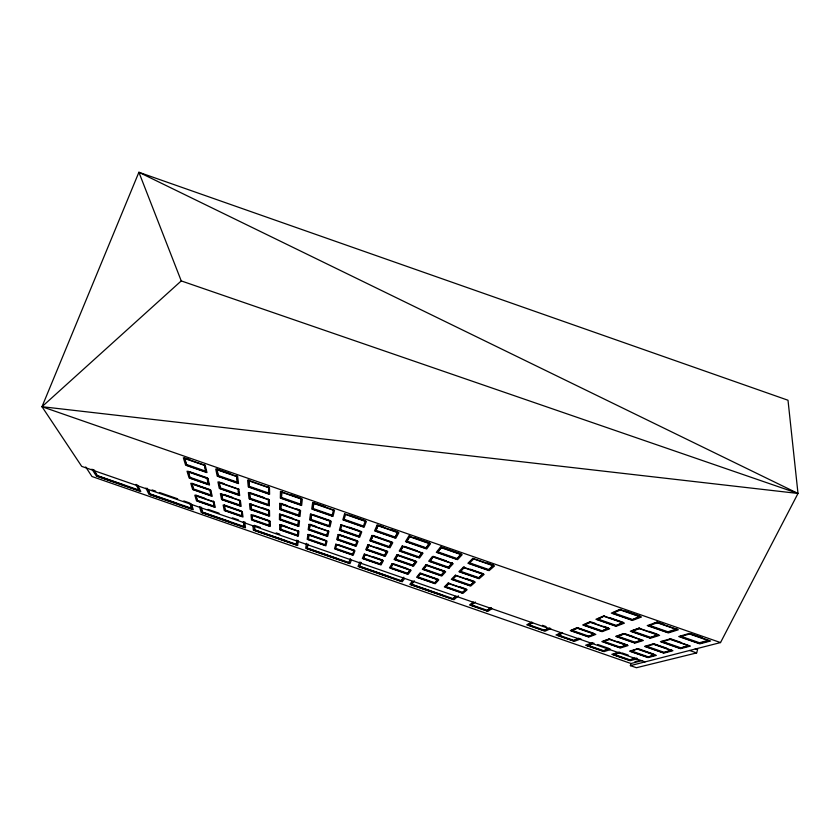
<?xml version="1.0" encoding="UTF-8"?>
<svg xmlns="http://www.w3.org/2000/svg" width="840" height="840" viewBox="0 0 840 840"><rect width="100%" height="100%" fill="white"/><g stroke="black" fill="none" stroke-linecap="round" stroke-linejoin="round"><path stroke-width="1.26" d="M280.371 519.719L280.487 514.721L298.505 520.979L298.022 525.851L280.371 519.719L280.697 514.143M296.237 508.746L299.764 509.975L299.019 515.875L280.613 509.481L280.949 503.433L286.829 505.481M280.613 509.481L280.949 503.433M297.476 535.689L298.127 530.681L297.476 535.689L280.57 529.819L280.885 524.685L287.038 526.827M281.369 498.141L281.746 491.547L281.369 498.141L300.636 504.84L301.455 498.404L300.636 504.84M280.57 529.819L280.885 524.685M299.019 515.875L299.555 510.562L280.739 504.031M298.022 525.851L298.589 521.63M260.327 527.415L254.247 525.305L254.698 530.387L296.331 544.835L296.814 540.067M296.331 544.835L296.877 540.74M298.221 540.466L297.675 545.496L253.355 530.124L252.924 525.62M306.453 543.323L305.718 548.289L349.986 563.64L351.33 560.196M326.792 535.868L328.083 530.639L326.792 535.868L309.162 529.746L310.086 524.391L316.082 526.47M310.643 519.95L311.43 514.731L330.225 521.262L329.038 526.333L310.643 519.95L311.64 514.133M309.162 529.746L310.086 524.391M309.015 534.492L308.332 538.892L325.227 544.75L325.038 545.286L308.144 539.427L308.816 535.038L309.015 534.492L325.017 540.047M313.887 502.772L313.005 508.494L332.252 515.183L332.042 515.792L312.795 509.103L313.887 502.772L324.965 506.615M350.343 558.642L348.684 562.989L307.115 548.573L307.839 543.9M307.115 548.573L307.839 544.551M329.038 526.333L330.435 520.663L312.816 514.542M325.038 545.286L326.245 540.466L326.056 541.013L308.816 535.038M332.042 515.792L333.585 509.618L333.365 510.237L313.667 503.391M630.976 663.642L630.399 665.637L636.437 667.726L696.644 652.922L697.63 649.446L695.279 648.638M699.29 643.367L709.034 640.773L689.546 633.99L680.222 636.741L699.29 643.367L699.468 642.747L707.994 640.458M680.053 648.218L688.937 645.845L670.32 639.376L661.825 641.886L680.053 648.218L688.002 645.54M676.799 629.559L657.29 622.776L648.69 625.79L667.769 632.415L676.799 629.559L676.988 628.929L667.947 631.796L650.066 625.59M667.769 632.415L667.947 631.796M663.348 652.691L671.506 650.506L653.667 644.312L645.876 646.622L663.348 652.691L671.675 649.929M670.32 639.376L670.488 638.768L680.967 642.411M357.21 540.76L355.32 545.779L337.701 539.658L339.224 534.513L357.21 540.76L357.01 541.327L339.024 535.08L339.224 534.513M340.41 530.292L341.859 525.305L360.644 531.825L360.843 531.226L358.796 536.676L340.41 530.292L340.62 529.704L358.995 536.088L358.796 536.676M657.29 622.776L657.468 622.146L663.569 624.267M647.692 656.639L630.945 650.822L630.788 651.368L647.535 657.184L653.94 654.958M653.667 644.312L653.835 643.734L666.918 648.27M354.123 550.148L352.37 554.768L335.486 548.909L336.714 544.719L353.934 550.694L354.123 550.148L338.131 544.593M343.949 519.928L345.544 514.469L365.221 521.304L363.185 526.617L343.949 519.928L344.159 519.319L363.394 526.008L363.185 526.617M630.788 651.368L638.106 648.69L653.972 654.202M649.919 637.76L658.15 635.145L639.513 628.677L631.68 631.418L649.919 637.76L657.153 634.914M620.792 652.501L613.505 654.696L629.16 660.125L634.756 658.119M623.133 633.906L616.97 636.583L634.452 642.663L641.099 640.028M639.513 628.677L639.692 628.068L631.859 630.829L650.097 637.161M619.847 647.567L626.955 644.826L619.847 647.567L603.089 641.75L609.693 639.44L626.787 645.372M631.817 619.92L640.028 616.78L620.498 609.987L612.727 613.284L631.817 619.92L640.216 616.15M609.693 639.44L609.861 638.883L603.246 641.214L620.004 647.031M615.731 625.223L597.471 618.891L597.293 619.479L615.552 625.821L623.207 622.346L610.386 617.883M620.498 609.987L620.687 609.357L614.019 612.202M601.493 631.218L608.538 627.995L601.493 631.218L583.989 625.139L590.489 622.367L608.37 628.582M593.05 643.083L587.297 645.603L602.962 651.042L609 648.617M597.293 619.479L604.558 615.867M590.489 622.367L590.667 621.789L585.249 624.11M588.263 636.605L594.573 634.19L577.458 628.257L571.484 630.788L588.263 636.605L593.68 634.043M573.489 640.238L557.802 634.799L557.645 635.313L573.332 640.752L578.833 638.159M577.458 628.257L577.626 627.7L593.513 633.213M532.697 622.881L528.329 625.149L544.026 630.588L547.659 628.436M473.781 602.805L471.072 605.283L486.791 610.732L489.699 608.328M488.544 569.457L469.371 562.79L469.171 563.409L488.344 570.066L493.458 565.142L487.337 563.01M488.344 570.066L493.458 565.142M455.606 575.904L452.424 579.453L469.991 585.553L474.296 581.375L465.927 578.476M460.089 571.82L464.352 567.158L460.089 571.82L478.411 578.183L482.181 574.445M462.242 592.872L466.022 589.575L448.854 583.611L445.41 587.034L462.242 592.872L466.2 589.019L460.068 586.887M459.89 553.486L441.494 547.092L437.535 552.426L456.719 559.094L461.118 553.917M413.784 581.312L411.317 584.724L452.77 599.109L455.332 596.463M441.021 575.505L444.707 571.116L426.762 564.889L423.623 568.848L423.433 569.404L441.021 575.505L444.707 571.116M448.182 567.693L452.193 562.937L448.182 567.693L429.849 561.33L433.461 556.426L446.344 560.91M437.535 552.426L441.494 547.092M434.48 583.244L437.882 579.201L434.48 583.244L417.638 577.405L420.704 573.237L436.653 578.771M423.433 569.404L426.762 564.889M429.849 561.33L433.461 556.426M415.842 561.089L397.877 554.851L395.147 559.577L412.745 565.688L415.107 562.097M418.688 557.456L422.058 552.468L418.688 557.456L400.334 551.082L402.749 546.861M425.859 548.363L429.544 542.945L425.859 548.363L406.655 541.695L409.909 536.109L406.655 541.695M401.142 580.619L359.635 566.223L359.457 566.727L400.974 581.133L403.263 577.658M393.046 563.64L390.526 567.998L407.39 573.846L410.245 569.604M395.147 559.577L397.877 554.851M380.226 564.438L382.546 560.007L380.226 564.438L363.363 558.59L364.885 555.041M366.786 549.759L368.928 544.824L366.786 549.759L384.394 555.87L386.904 551.061L376.11 547.323M384.394 555.87L386.904 551.061M389.12 547.207L391.839 542L389.12 547.207L370.755 540.824L373.076 535.479L390.663 541.59M395.126 537.033L375.911 530.355L378.242 525.137L375.701 530.964L394.916 537.642L397.897 531.972M355.32 545.779L355.509 545.212L337.89 539.101L337.701 539.658M352.37 554.768L352.558 554.232L335.675 548.373L335.486 548.909M348.684 562.989L348.863 562.485L307.293 548.058M330.225 521.262L330.435 520.663M308.144 539.427L308.332 538.892M312.795 509.103L313.005 508.494M298.505 520.979L298.715 520.401M269.346 525.924L269.231 521.262L251.969 515.267L252.42 520.055L269.346 525.924L269.535 525.389L269.43 520.716L253.407 515.151M254.698 530.387L254.552 526.061M268.569 493.7L268.653 487.001L268.569 493.7L249.291 487.001L248.923 480.144L249.291 487.001M263.75 497.459L249.627 492.555L249.407 493.143L249.963 498.834L268.391 505.229L268.464 499.096M250.992 509.523L250.698 503.727L250.992 509.523L268.653 515.655L268.737 509.995L262.721 507.906M252.42 520.055L252.284 515.918M240.366 510.626L224.322 505.05L224.123 505.596L225.131 510.573L242.056 516.453L241.595 511.056M242.056 516.453L241.763 512.264M249.963 498.834L249.627 492.555M237.878 489.132L219.02 482.591L220.227 488.502L238.675 494.918L238.098 488.544M238.675 494.918L238.413 490.865M240.177 505.764L239.442 500.462L221.393 494.193L222.495 499.622L240.177 505.764L240.083 503.087M237.478 482.895L236.838 475.944L237.478 482.895L218.179 476.185L216.867 469.697L217.098 469.077L230.674 473.802M225.131 510.573L224.322 505.05M214.326 506.825L213.308 501.228L214.326 506.825L197.379 500.945L195.815 495.768L196.014 495.233L204.666 498.225M220.227 488.502L219.251 481.992M222.495 499.622L221.823 494.718M208.467 484.418L206.997 478.411L188.139 471.86L190.008 478.013L208.467 484.418L208.688 483.84L207.228 477.824L189.546 471.681M209.874 490.193L210.084 489.626L192.024 483.357L191.814 483.924L193.526 489.573L211.218 495.716L209.874 490.193L191.814 483.924M243.369 521.619L244.104 527.1L202.493 512.663L201.306 507.486M218.179 476.185L217.098 469.077M204.267 465.318L184.506 458.451L186.543 465.192L205.863 471.912L204.498 464.709M205.863 471.912L204.771 465.801M197.379 500.945L196.014 495.233M190.008 478.013L188.359 471.272M193.526 489.573L192.024 483.357M186.543 465.192L184.737 457.832M183.771 500.934L189.861 503.044L191.846 508.977L150.181 494.519L148.386 489.825M136.038 484.376L139.282 490.749L97.555 476.269L94.122 470.001M645.11 661.868L81.701 466.368L42 406.707L138.894 172.274L788.004 400.239L798 493.458L720.521 642.569L630.399 665.637M359.993 561.897L358.019 566.433L402.213 581.763L404.492 578.645M373.076 535.479L370.955 540.246L389.319 546.62M359.457 566.727L361.358 562.464M363.363 558.59L365.148 554.589L382.358 560.563M394.916 537.642L397.688 532.591L378.031 525.756M400.334 551.082L403.095 546.546L421.858 553.067M390.526 567.998L392.868 564.186L410.056 570.15L407.39 573.846M400.974 581.133L403.798 577.196M412.745 565.688L415.643 561.666L397.677 555.429M412.241 581.332L409.826 584.409L453.968 599.718L458.409 595.833M411.317 584.724L414.372 580.871M420.704 573.237L417.816 576.86L434.658 582.708M456.719 559.094L460.908 554.537L441.284 547.722M448.969 568.25L453.212 563.661L432.443 556.448L428.694 561.204L448.969 568.239M452.424 579.453L456.173 575.726L474.106 581.952L469.991 585.553M449.032 583.065L445.589 586.488L462.42 592.337M469.171 563.409L473.644 558.957L493.259 565.772M42 406.707L181.251 280.917L798 493.458L42 406.707L720.521 642.569M452.77 599.109L455.963 596.274M478.411 578.183L482.885 574.255L464.163 567.756M473.277 602.028L469.529 604.947L487.956 611.341L492.062 608.538M471.072 605.283L475.304 602.018M486.791 610.732L491.358 607.593M531.93 622.073L526.732 624.792L545.139 631.176L550.715 628.593M531.773 622.923L528.496 624.635L544.183 630.074M544.026 630.588L549.822 627.879M561.824 632.447L556.028 634.956L574.413 641.34L580.892 638.841M558.821 634.368L561.865 633.055M557.645 635.313L562.716 633.139M598.658 618.387L603.383 616.371M577.626 627.7L571.651 630.242L588.42 636.069M573.332 640.752L578.676 638.683M615.552 625.821L623.028 622.944L604.38 616.466M592.379 642.821L585.648 645.236L604.013 651.609L609.956 649.708M587.297 645.603L594.017 643.209M653.783 623.448L657.468 622.146M616.97 636.583L624.162 634.063L642.012 640.259L634.452 642.663M602.962 651.042L610.019 648.764M619.133 652.102L611.835 654.318L630.189 660.692L637.025 658.844M619.731 652.344L613.662 654.182L629.317 659.61M670.488 638.768L660.419 641.676L680.568 648.679L690.407 646.065L669.774 638.894M629.16 660.125L636.783 658.056M647.535 657.184L655.032 655.179L637.949 649.247M634.956 661.678L638.642 660.712M642.075 660.618L631.019 663.505L91.959 476.501L85.722 466.945M185.976 458.262L189.683 459.554M291.596 494.981L300.216 497.973M349.451 515.13L365.431 520.684M379.47 525.567L383.156 526.848M390.526 529.41L396.669 531.542M414.813 537.821L428.316 542.514M625.569 611.058L638.988 615.731M690.942 633.78L701.904 637.591M216.867 469.697L236.607 476.564M248.703 480.764L268.433 487.62M281.516 492.167L301.224 499.023M409.689 536.739L429.334 543.564M186.774 464.594L206.094 471.303M218.4 475.577L237.699 482.286M249.512 486.392L268.8 493.091M281.589 497.532L300.856 504.231M406.865 541.086L426.058 547.754M437.735 551.817L456.918 558.485M614.103 613.085L632.005 619.311M680.4 636.132L699.468 642.747M220.427 482.402L223.954 483.63M349.104 527.153L359.678 530.827M404.471 546.357L417.365 550.841M470.211 569.184L483.074 573.657M649.005 631.302L657.163 634.137M249.407 493.143L268.243 499.685M372.866 536.077L391.639 542.598M433.262 557.025L451.994 563.535M689.609 650.475L696.644 652.922M190.228 477.435L208.688 483.84M220.447 487.925L238.886 494.33M250.173 498.257L268.601 504.651M280.822 508.893L299.229 515.288M310.842 519.361L329.238 525.756M400.533 550.494L418.887 556.868M430.038 560.742L448.382 567.115M460.278 571.231L478.601 577.595M661.994 641.298L680.222 647.63M224.007 494.466L232.428 497.385M281.894 514.563L292.709 518.322M591.864 622.209L595.434 623.448M603.771 626.346L607.351 627.585M625.517 633.896L633.853 636.794M250.488 504.294L268.527 510.562L268.653 515.655M309.887 524.958L327.883 531.216M368.729 545.391L386.705 551.639M426.573 565.457L444.518 571.694M193.746 489.017L211.428 495.159M222.705 499.065L240.377 505.207M251.202 508.967L268.863 515.099M280.57 519.162L298.221 525.294M309.362 529.19L326.991 535.311M366.986 549.202L384.584 555.313M395.336 559.02L412.923 565.131M423.623 568.848L441.2 574.949M452.613 578.897L470.18 584.997M584.168 624.572L601.671 630.651M617.138 636.017L634.62 642.086M646.034 646.054L663.516 652.124M372.708 556.595L381.318 559.587M394.275 564.06L407.788 568.754M617.179 641.434L625.726 644.396M195.815 495.768L213.097 501.774M224.123 505.596L241.395 511.592M280.686 525.231L297.938 531.226M420.515 573.783L437.703 579.747M197.578 500.409L214.526 506.3M225.33 510.048L242.256 515.918M252.62 519.519L269.535 525.389M280.76 529.284L297.665 535.154M363.542 558.044L380.415 563.903M390.716 567.452L407.568 573.3M276.139 532.896L279.783 534.167M542.42 625.307L546.115 626.598M597.712 644.49L608.79 648.344M622.02 652.932L628.173 655.063M152.072 489.93L155.726 491.201M159.38 492.471L177.671 498.813M208.068 509.366L219.02 513.167M232.417 517.818L238.497 519.928M471.24 604.769L486.959 610.218M587.454 645.089L603.12 650.517M254.888 529.883L296.51 544.32M411.485 584.21L452.939 598.595M472.154 605.283L474.611 606.144M529.347 625.128L531.804 625.978M558.631 635.292L561.089 636.143M588.252 645.572L590.699 646.422M253.533 529.61L285.548 540.719M307.125 548.205L337.869 558.873M359.415 566.349L390.117 576.996M411.222 584.325L441.882 594.951M97.755 475.766L139.482 490.245M150.371 494.015L192.034 508.463L190.459 503.717M202.681 512.159L244.293 526.596M96.558 475.566L123.711 484.985M150.36 494.225L176.232 503.202M202.619 512.347L228.459 521.315M798 493.458L138.894 172.274L181.251 280.917M91.948 469.13L96.359 476.07L140.794 491.484L137.592 485.163M93.314 469.55L97.555 476.269M136.784 484.921L138.947 489.174M145.929 488.05L148.932 494.298L193.294 509.691L191.447 504.094M147.189 488.24L150.181 494.519M199.521 506.898L201.191 512.432L245.501 527.803L244.724 521.756M200.76 506.835L202.493 512.663M210.084 489.626L211.166 494.046M243.705 522.197L243.999 524.402M279.531 514.111L279.426 519.645L298.935 526.428L299.502 521.052L279.531 514.111M279.741 503.391L279.625 509.418L299.975 516.485L300.584 510.636L279.741 503.391M279.772 524.674L279.657 529.736L298.358 536.225L298.882 531.3L279.772 524.674M280.466 491.484L280.329 498.089L301.633 505.491L302.316 499.076L280.466 491.484M308.952 524.37L308.175 529.673L327.673 536.434L328.913 531.3L308.952 524.37M310.464 514.101L309.614 519.876L329.952 526.932L331.296 521.336L310.464 514.101M307.933 534.481L307.209 539.332L325.889 545.822L327.033 541.107L307.933 534.481M312.659 502.719L311.724 509.04L332.997 516.432L334.488 510.3L312.659 502.719M338.131 534.503L336.693 539.563L356.171 546.325L358.071 541.422L338.131 534.503M340.925 524.685L339.36 530.197L359.678 537.264L361.746 531.919L340.925 524.685M335.853 544.173L334.53 548.814L353.189 555.293L354.942 550.799L335.853 544.173M344.579 513.807L342.836 519.855L364.098 527.247L366.377 521.388L344.579 513.807M367.868 544.824L365.747 549.654L385.214 556.416L387.786 551.744L367.868 544.824M371.973 535.469L369.673 540.729L389.97 547.785L392.774 542.703L371.973 535.469M364.319 554.053L362.366 558.474L381.024 564.952L383.387 560.669L364.319 554.053M377.097 525.115L374.556 530.88L395.798 538.262L398.885 532.686L377.097 525.115M396.858 554.873L394.076 559.472L413.532 566.223L416.766 561.782L396.858 554.873M402.245 545.958L399.221 550.966L419.507 558.012L423.024 553.182L402.245 545.958M392.07 563.661L389.508 567.872L408.145 574.34L411.117 570.276L392.07 563.661M408.807 536.109L405.479 541.59L426.699 548.972L430.574 543.669L408.807 536.109M425.775 564.911L422.342 569.279L441.777 576.02L445.673 571.82L425.775 564.911M419.759 573.269L416.588 577.269L435.225 583.737L438.795 579.884L419.748 573.269M440.433 547.092L436.317 552.311L457.538 559.671L462.189 554.652L440.433 547.102M455.406 575.19L451.3 579.327L470.726 586.068L475.282 582.099L455.406 575.19M463.376 567.189L458.903 571.683L479.157 578.718L484.124 574.392L463.376 567.189M448.119 583.107L444.339 586.898L462.956 593.355L467.145 589.712L448.119 583.107M472.836 558.348L467.922 563.273L489.111 570.644L494.571 565.908L472.836 558.348M589.88 621.894L582.729 624.95L602.081 631.67L609.683 628.772L589.88 621.894M603.76 615.962L595.959 619.29L616.15 626.304L624.425 623.144L603.76 615.962M576.86 627.795L570.287 630.609L588.829 637.046L595.823 634.379L576.86 627.795M619.868 609.452L611.31 613.106L632.425 620.434L641.508 616.98L619.868 609.452M623.585 633.591L615.668 636.395L634.998 643.104L643.367 640.469L623.585 633.591M638.936 628.183L630.315 631.218L650.475 638.222L659.589 635.355L638.936 628.183M609.126 638.999L601.85 641.561L620.382 647.997L628.068 645.572L609.126 638.999M656.702 622.262L647.241 625.59L668.336 632.919L678.332 629.769L656.702 622.262M653.131 643.86L644.543 646.412L663.863 653.121L672.903 650.716L653.131 643.86M637.413 648.816L629.528 651.168L648.05 657.594L656.345 655.389L637.413 648.816M689 633.486L678.731 636.531L699.815 643.86L710.598 640.994L689 633.486M205.233 465.339L183.33 457.727L185.619 465.181L206.976 472.605L205.233 465.339M237.626 476.595L215.733 468.983L217.214 476.154L238.549 483.578L237.626 476.595M269.472 487.662L247.611 480.06L248.294 486.959L269.608 494.361L269.472 487.662M207.931 478.443L187.026 471.177L189.116 477.981L209.528 485.069L207.931 478.443M238.844 489.174L217.948 481.919L219.303 488.471L239.694 495.548L238.844 489.174M269.241 499.737L248.378 492.492L249.008 498.781L269.377 505.858L269.241 499.737M210.767 490.235L190.754 483.284L192.675 489.531L212.237 496.325L210.767 490.235M240.366 500.514L220.364 493.574L221.613 499.58L241.154 506.363L240.366 500.514M269.483 510.626L249.501 503.685L250.078 509.46L269.608 516.243L269.483 510.626M213.959 501.827L194.806 495.18L196.56 500.903L215.292 507.402L213.959 501.827M242.288 511.655L223.146 505.019L224.27 510.521L243.002 517.02L242.288 511.655M270.155 521.336L251.024 514.689L251.548 519.981L270.249 526.481L270.155 521.336"/></g></svg>
